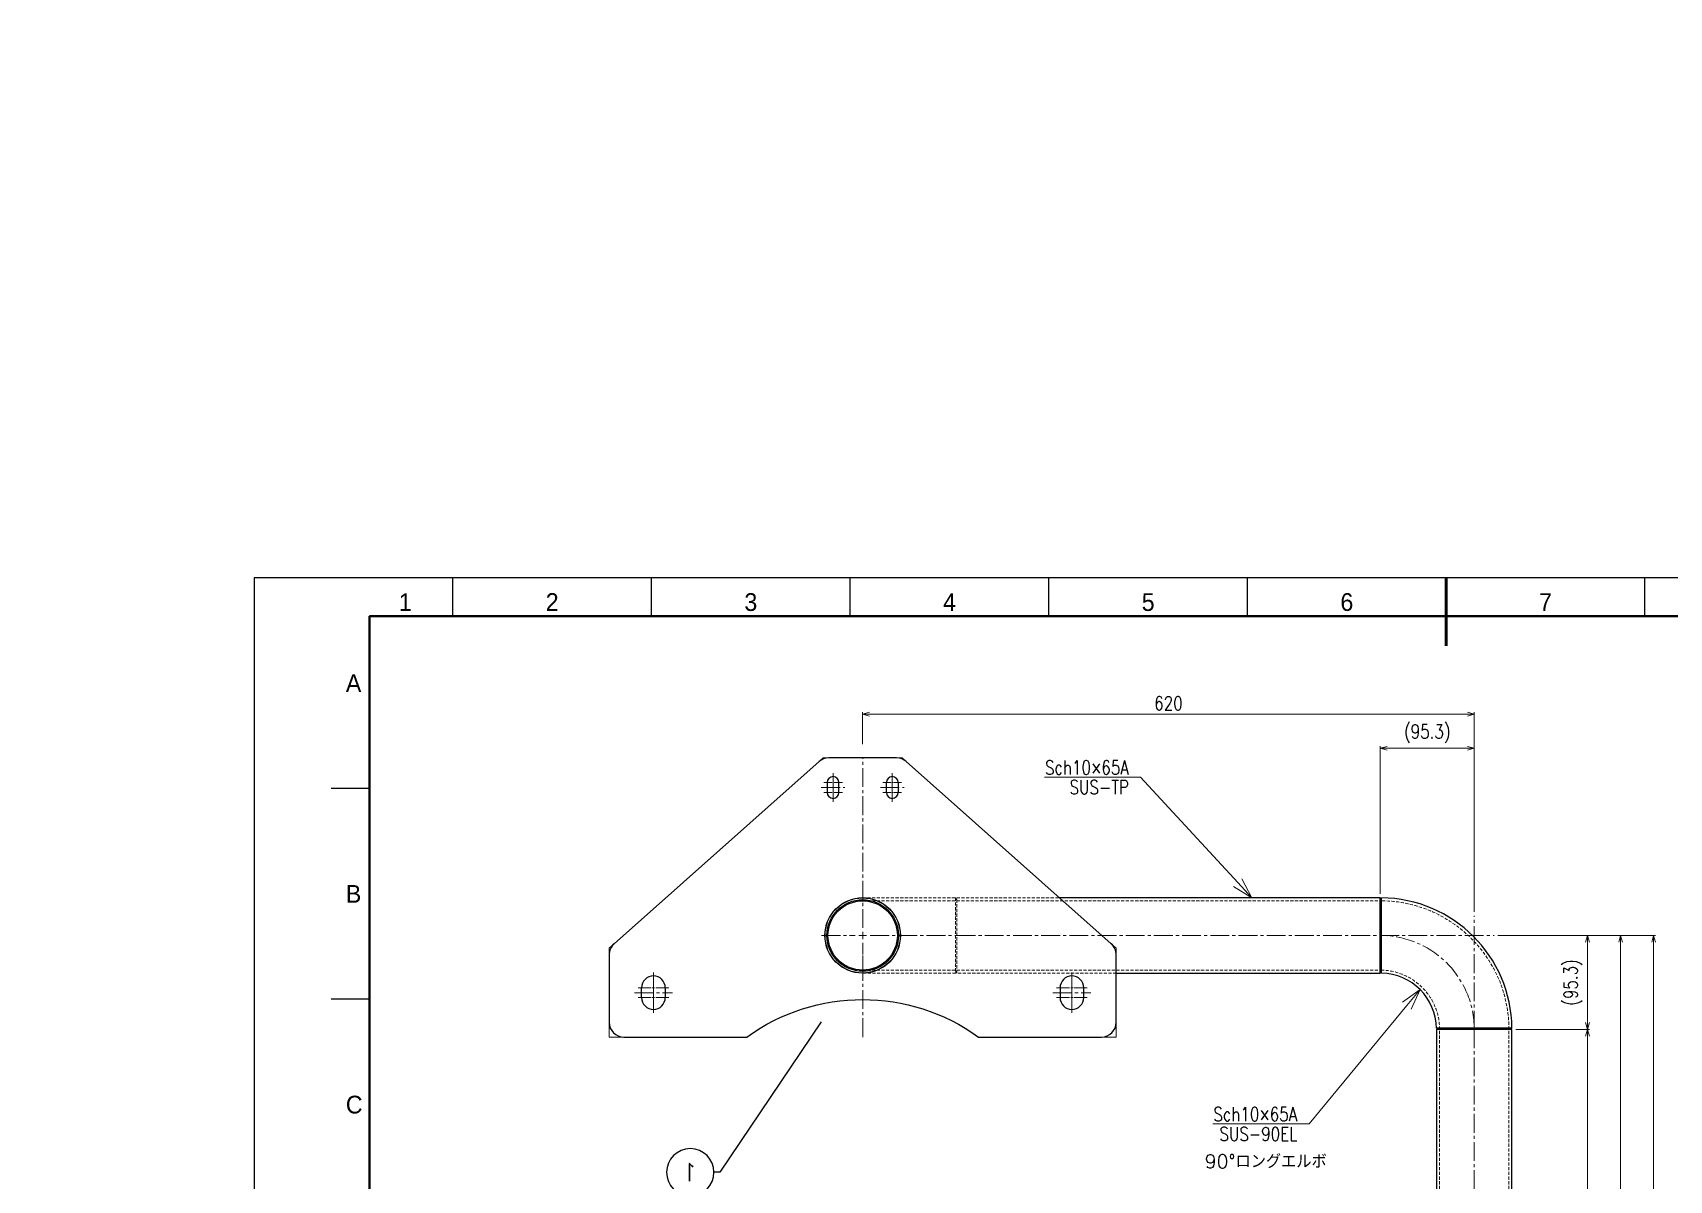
# Model space of a CAD drawing. Header units: millimetres. Extents: x 0 to 70370, y 0 to 11543.
# Drawn here: x 1659 to 3318, y 2051 to 3214 of the extents above; entities that cross this region are included whole.
import ezdxf
from ezdxf import colors
from ezdxf.entities.mleader import LeaderData, LeaderLine
from ezdxf.enums import TextEntityAlignment as Align
from ezdxf.math import Vec2, Vec3

# ---------------------------------------------------------------- set-up
doc = ezdxf.new("R2010")
doc.units = ezdxf.units.MM
doc.linetypes.add('CENTER2', pattern=[28.575, 19.05, -3.175, 3.175, -3.175])
doc.linetypes.add('HIDDEN2', pattern=[4.7625, 3.175, -1.5875])
for name, color, linetype, lineweight in [('01_外形線', 7, 'Continuous', 25), ('03_かくれ線', 6, 'HIDDEN2', 13), ('04_中心線', 1, 'CENTER2', 9), ('06_文字', 7, 'Continuous', 13), ('07_寸法線', 3, 'Continuous', 9), ('99_図枠', 7, 'Continuous', 40)]:
    doc.layers.add(name, color=color, linetype=linetype, lineweight=lineweight)
doc.layers.add('10_補助線', color=8, linetype='Continuous', lineweight=13, plot=False)
doc.styles.add('KSS_TXT', font='txt.shx', dxfattribs={"bigfont": 'extfont2.shx'})
doc.styles.get("Standard").update_dxf_attribs({"font": 'arial.ttf'})
doc.styles.add('寸法用', font='simplex.shx', dxfattribs={"width": 0.8, "bigfont": '@extfont2.shx'})
doc.styles.add('表題用', font='MS PGothic.ttf')
doc.dimstyles.new('機械製図用', dxfattribs={"dimtxt": 3.5, "dimasz": 3.5, "dimexe": 2, "dimexo": 0, "dimgap": 1.2, "dimtad": 1, "dimdsep": 46, "dimtxsty": '寸法用', "dimblk": 'OPEN30', "dimcen": 0, "dimclrd": 256, "dimclre": 256, "dimclrt": 7, "dimazin": 2, "dimtm": 1e-09, "dimtfac": 0.75, "dimtmove": 0, "dimatfit": 3, "dimldrblk": 'OPEN30', "dimfxl": 1, "dimlwd": -1, "dimlwe": -1, "dimarcsym": 0})

# ---------------------------------------------------------------- blocks, each defined once
blk = doc.blocks.new('*U2039')
at = {"layer": '04_中心線', "color": 0, "linetype": 'CENTER2', "transparency": 16777216}
for p, q in [((0, 7.63), (0, 41.65)), ((-41.65, 0), (-7.63, 0)), ((7.63, 0), (95.3, 0)), ((0, -41.65), (0, -7.63))]:
    blk.add_line(p, q, dxfattribs=at)
at = {"layer": '04_中心線', "color": 0, "linetype": 'Continuous', "transparency": 16777216}
for p, q in [((-3.815, 0), (3.815, 0)), ((0, -3.815), (0, 3.815))]:
    blk.add_line(p, q, dxfattribs=at)
blk = doc.blocks.new('_Open30')
at = {"color": 0, "linetype": 'ByBlock', "lineweight": -2}
for p, q in [((-1, 0.268), (0, 0)), ((0, 0), (-1, -0.268)), ((0, 0), (-1, 0))]:
    blk.add_line(p, q, dxfattribs=at)
blk = doc.blocks.new('*D2086')
at = {"layer": '07_寸法線', "transparency": 16777216}
for p, q in [((2500.3, 2492.8), (2500.3, 2525.1)), ((2507.3, 2523.1), (3113.3, 2523.1)), ((3120.3, 2322.8), (3120.3, 2525.1))]:
    blk.add_line(p, q, dxfattribs=at)
at = {"layer": 'Defpoints', "color": 0, "transparency": 16777216}
for p in [(3120.3, 2523.1), (2500.3, 2488.8), (3120.3, 2318.8)]:
    blk.add_point(p, dxfattribs=at)
at = {"layer": '07_寸法線', "transparency": 16777216, "xscale": 7, "yscale": 7, "zscale": 7, "rotation": 180}
blk.add_blockref('_Open30', (2500.3, 2523.1), dxfattribs=at)
at = {"layer": '07_寸法線', "transparency": 16777216, "xscale": 7, "yscale": 7, "zscale": 7}
blk.add_blockref('_Open30', (3120.3, 2523.1), dxfattribs=at)
at = {"layer": '07_寸法線', "color": 7, "transparency": 16777216, "insert": (2810.3, 2534.1), "char_height": 14, "attachment_point": 5, "style": '寸法用'}
blk.add_mtext('620', dxfattribs=at)
blk = doc.blocks.new('*D2087')
at = {"layer": '07_寸法線', "transparency": 16777216}
for p, q in [((3144.3, 2298.8), (3270.6, 2298.8)), ((3268.6, 1705.8), (3268.6, 2291.8)), ((3169.3, 1698.8), (3270.6, 1698.8))]:
    blk.add_line(p, q, dxfattribs=at)
at = {"layer": 'Defpoints', "color": 0, "transparency": 16777216}
for p in [(3140.3, 2298.8), (3268.6, 2298.8), (3165.3, 1698.8)]:
    blk.add_point(p, dxfattribs=at)
at = {"layer": '07_寸法線', "transparency": 16777216, "xscale": 7, "yscale": 7, "zscale": 7}
for p, rotation in [((3268.6, 2298.8), 90), ((3268.6, 1698.8), 270)]:
    blk.add_blockref('_Open30', p, dxfattribs=dict(at, rotation=rotation))
at = {"layer": '07_寸法線', "color": 7, "transparency": 16777216, "insert": (3257.6, 1998.8), "char_height": 14, "attachment_point": 5, "rotation": 90, "style": '寸法用'}
blk.add_mtext('600', dxfattribs=at)
blk = doc.blocks.new('*D2091')
at = {"layer": '07_寸法線', "transparency": 16777216}
for p, q in [((3144.3, 2298.8), (3304.1, 2298.8)), ((3302.1, 1435.8), (3302.1, 2291.8)), ((3169.3, 1428.8), (3304.1, 1428.8))]:
    blk.add_line(p, q, dxfattribs=at)
at = {"layer": 'Defpoints', "color": 0, "transparency": 16777216}
for p in [(3140.3, 2298.8), (3302.1, 2298.8), (3165.3, 1428.8)]:
    blk.add_point(p, dxfattribs=at)
at = {"layer": '07_寸法線', "transparency": 16777216, "xscale": 7, "yscale": 7, "zscale": 7}
for p, rotation in [((3302.1, 2298.8), 90), ((3302.1, 1428.8), 270)]:
    blk.add_blockref('_Open30', p, dxfattribs=dict(at, rotation=rotation))
at = {"layer": '07_寸法線', "color": 7, "transparency": 16777216, "insert": (3291.1, 1863.8), "char_height": 14, "attachment_point": 5, "rotation": 90, "style": '寸法用'}
blk.add_mtext('870', dxfattribs=at)
blk = doc.blocks.new('*D2058')
at = {"layer": '07_寸法線', "transparency": 16777216}
for p, q in [((3025, 2340.9), (3025, 2490.5)), ((3120.3, 2322.8), (3120.3, 2490.5)), ((3032, 2488.5), (3113.3, 2488.5))]:
    blk.add_line(p, q, dxfattribs=at)
at = {"layer": 'Defpoints', "color": 0, "transparency": 16777216}
for p in [(3120.3, 2488.5), (3025, 2336.9), (3120.3, 2318.8)]:
    blk.add_point(p, dxfattribs=at)
at = {"layer": '07_寸法線', "transparency": 16777216, "xscale": 7, "yscale": 7, "zscale": 7, "rotation": 180}
blk.add_blockref('_Open30', (3025, 2488.5), dxfattribs=at)
at = {"layer": '07_寸法線', "transparency": 16777216, "xscale": 7, "yscale": 7, "zscale": 7}
blk.add_blockref('_Open30', (3120.3, 2488.5), dxfattribs=at)
at = {"layer": '07_寸法線', "color": 7, "transparency": 16777216, "insert": (3072.7, 2503.2), "char_height": 14, "attachment_point": 5, "style": '寸法用'}
blk.add_mtext('(95.3)', dxfattribs=at)
blk = doc.blocks.new('*D2061')
at = {"layer": '07_寸法線', "transparency": 16777216}
for p, q in [((3144.3, 2298.8), (3237.1, 2298.8)), ((3235.1, 2210.5), (3235.1, 2291.8)), ((3162.5, 2203.5), (3237.1, 2203.5))]:
    blk.add_line(p, q, dxfattribs=at)
at = {"layer": 'Defpoints', "color": 0, "transparency": 16777216}
for p in [(3140.3, 2298.8), (3235.1, 2298.8), (3158.5, 2203.5)]:
    blk.add_point(p, dxfattribs=at)
at = {"layer": '07_寸法線', "transparency": 16777216, "xscale": 7, "yscale": 7, "zscale": 7}
for p, rotation in [((3235.1, 2298.8), 90), ((3235.1, 2203.5), 270)]:
    blk.add_blockref('_Open30', p, dxfattribs=dict(at, rotation=rotation))
at = {"layer": '07_寸法線', "color": 7, "transparency": 16777216, "insert": (3220.4, 2251.1), "char_height": 14, "attachment_point": 5, "rotation": 90, "style": '寸法用'}
blk.add_mtext('(95.3)', dxfattribs=at)
blk = doc.blocks.new('*D2062')
at = {"layer": '07_寸法線', "transparency": 16777216}
for p, q in [((3162.5, 2203.5), (3237.1, 2203.5)), ((3235.1, 1705.8), (3235.1, 2196.5)), ((3169.3, 1698.8), (3237.1, 1698.8))]:
    blk.add_line(p, q, dxfattribs=at)
at = {"layer": 'Defpoints', "color": 0, "transparency": 16777216}
for p in [(3158.5, 2203.5), (3235.1, 2203.5), (3165.3, 1698.8)]:
    blk.add_point(p, dxfattribs=at)
at = {"layer": '07_寸法線', "transparency": 16777216, "xscale": 7, "yscale": 7, "zscale": 7}
for p, rotation in [((3235.1, 2203.5), 90), ((3235.1, 1698.8), 270)]:
    blk.add_blockref('_Open30', p, dxfattribs=dict(at, rotation=rotation))
at = {"layer": '07_寸法線', "color": 7, "transparency": 16777216, "insert": (3220.4, 1951.1), "char_height": 14, "attachment_point": 5, "rotation": 90, "style": '寸法用'}
blk.add_mtext('(504.7)', dxfattribs=at)
blk = doc.blocks.new('_TagCircle')
at = {"color": 0, "linetype": 'ByBlock', "lineweight": -2, "transparency": 16777216}
blk.add_circle((0, 0), 4, dxfattribs=at)
at = {"color": 0, "transparency": 16777216, "style": '寸法用'}
blk.add_attdef('タグ番号', text='', height=3, dxfattribs=at).set_placement((0, -1.5), align=Align.CENTER)
blk = doc.blocks.new('_None')
blk = doc.blocks.new('*U2010')
at = {"layer": '04_中心線', "color": 0, "linetype": 'CENTER2', "transparency": 16777216}
for p, q in [((0, 7.7), (0, 180)), ((-41.8, 0), (-7.7, 0)), ((7.7, 0), (41.8, 0)), ((0, -103), (0, -7.7))]:
    blk.add_line(p, q, dxfattribs=at)
at = {"layer": '04_中心線', "color": 0, "linetype": 'Continuous', "transparency": 16777216}
for p, q in [((-3.8, 0), (3.8, 0)), ((0, -3.8), (0, 3.8))]:
    blk.add_line(p, q, dxfattribs=at)
blk = doc.blocks.new('AM_BALLOON1')
at = {"transparency": 16777216}
blk.add_circle((0, 0), 5, dxfattribs=at)
blk.add_attdef('B_NUMBER', text='', height=3, dxfattribs=at).set_placement((0, 0), align=Align.MIDDLE_CENTER)
blk = doc.blocks.new('_OPEN')
at = {"color": 0, "linetype": 'ByBlock'}
for p, q in [((-1, 0.17), (0, 0)), ((0, 0), (-1, -0.17)), ((0, 0), (-1, 0))]:
    blk.add_line(p, q, dxfattribs=at)

msp = doc.modelspace()

# ---------------------------------------------------------------- linework, layer by layer
at = {"layer": '01_外形線'}
for p, q in [((2464.327, 2453.76), (2464.327, 2443.76)), ((2476.327, 2443.76), (2476.327, 2453.76)), ((2524.327, 2443.76), (2524.327, 2453.76)), ((2536.327, 2453.76), (2536.327, 2443.76)), ((3026.237, 2260.61), (3026.237, 2336.91)), ((2276.195, 2235.76), (2276.195, 2245.76)), ((2300.195, 2245.76), (2300.195, 2235.76)), ((2700.459, 2245.76), (2700.459, 2235.76)), ((2724.459, 2235.76), (2724.459, 2245.76)), ((3158.476, 2204.67), (3082.176, 2204.67))]:
    msp.add_line(p, q, dxfattribs=at)
msp.add_lwpolyline([(2617.613, 2195.76), (2742.327, 2195.76, 0.41421356), (2757.327, 2210.76), (2757.327, 2279.026, 0.21415361), (2752.296, 2290.234), (2544.591, 2474.968, 0.1837595), (2534.622, 2478.76), (2500.327, 2478.76), (2466.033, 2478.76, 0.1837595), (2456.064, 2474.968), (2248.359, 2290.234, 0.21415361), (2243.327, 2279.026), (2243.327, 2210.76, 0.41421356), (2258.327, 2195.76), (2383.041, 2195.76, -0.32399441), (2617.613, 2195.76)], format="xyb", dxfattribs=at)
for points in [[(2757.459, 2260.61), (3025.026, 2260.61), (3025.026, 2336.91), (2699.584, 2336.91)], [(3026.237, 2260.61), (3025.026, 2262.51), (3025.026, 2335.01), (3026.237, 2336.91)], [(3158.476, 2204.67), (3156.576, 2203.46), (3084.076, 2203.46), (3082.176, 2204.67)]]:
    msp.add_lwpolyline(points, dxfattribs=at)
msp.add_lwpolyline([(3158.476, 1698.76), (3158.476, 2203.46), (3082.176, 2203.46), (3082.176, 1698.76)], close=True, dxfattribs=at)
for radius in [38.25, 38.15, 36.25, 35.15]:
    msp.add_circle((2500.327, 2298.76), radius, dxfattribs=at)
for centre, radius, start, end in [((2470.327, 2453.76), 6, 0, 180), ((2530.327, 2453.76), 6, 0, 180), ((2470.327, 2443.76), 6, 180, 0), ((2530.327, 2443.76), 6, 180, 0), ((3025.039, 2203.457), 133.442, 0.520732, 89.48596), ((2288.195, 2245.76), 12, 0, 180), ((2712.459, 2245.76), 12, 0, 180), ((3024.994, 2203.427), 57.196, 1.245142, 88.754858), ((2288.195, 2235.76), 12, 180, 0), ((2712.459, 2235.76), 12, 180, 0)]:
    msp.add_arc(centre, radius, start, end, dxfattribs=at)
at = {"layer": '03_かくれ線'}
for p, q in [((2500.327, 2333.91), (2595.627, 2333.91)), ((2594.417, 2336.91), (2594.417, 2260.61)), ((2595.627, 2333.91), (3025.026, 2333.91)), ((2500.327, 2263.61), (2595.627, 2263.61)), ((2595.627, 2263.61), (3025.026, 2263.61)), ((3085.176, 1698.76), (3085.176, 2203.46)), ((3155.476, 1698.76), (3155.476, 2203.46))]:
    msp.add_line(p, q, dxfattribs=at)
for points in [[(2500.327, 2336.91), (2594.417, 2336.91), (2595.627, 2335.01), (2595.627, 2262.51), (2594.417, 2260.61), (2500.271, 2260.61)], [(2757.459, 2260.61), (2595.627, 2260.61), (2595.627, 2336.91), (2699.584, 2336.91)]]:
    msp.add_lwpolyline(points, dxfattribs=at)
for centre, radius in [((3024.994, 2203.46), 130.482), ((3024.994, 2203.427), 60.195)]:
    msp.add_arc(centre, radius, 0, 90, dxfattribs=at)
at = {"layer": '04_中心線', "linetype": 'CENTER2'}
for p, q in [((2470.327, 2454.96), (2470.327, 2463.26)), ((2469.127, 2453.76), (2460.827, 2453.76)), ((2469.127, 2443.76), (2460.827, 2443.76)), ((2470.327, 2444.96), (2470.327, 2453.26)), ((2470.327, 2444.26), (2470.327, 2452.56)), ((2470.327, 2434.26), (2470.327, 2442.56)), ((2479.827, 2453.76), (2471.527, 2453.76)), ((2479.827, 2443.76), (2471.527, 2443.76)), ((2712.459, 2261.26), (2712.459, 2248.16)), ((2696.959, 2245.76), (2710.059, 2245.76)), ((2712.459, 2251.26), (2712.459, 2238.16)), ((2712.459, 2243.36), (2712.459, 2230.26)), ((2714.859, 2245.76), (2727.959, 2245.76)), ((2696.959, 2235.76), (2710.059, 2235.76)), ((2712.459, 2233.36), (2712.459, 2220.26)), ((2714.859, 2235.76), (2727.959, 2235.76))]:
    msp.add_line(p, q, dxfattribs=at)
at = {"layer": '04_中心線', "linetype": 'CENTER2', "extrusion": (0, 0, -1)}
for p, q in [((2530.327, 2463.26), (2530.327, 2454.96)), ((2529.127, 2453.76), (2520.827, 2453.76)), ((2529.127, 2443.76), (2520.827, 2443.76)), ((2530.327, 2453.26), (2530.327, 2444.96)), ((2530.327, 2452.56), (2530.327, 2444.26)), ((2530.327, 2442.56), (2530.327, 2434.26)), ((2539.827, 2453.76), (2531.527, 2453.76)), ((2539.827, 2443.76), (2531.527, 2443.76)), ((2288.195, 2261.26), (2288.195, 2248.16)), ((2285.795, 2245.76), (2272.695, 2245.76)), ((2288.195, 2251.26), (2288.195, 2238.16)), ((2288.195, 2243.36), (2288.195, 2230.26)), ((2303.695, 2245.76), (2290.595, 2245.76)), ((2285.795, 2235.76), (2272.695, 2235.76)), ((2288.195, 2233.36), (2288.195, 2220.26)), ((2303.695, 2235.76), (2290.595, 2235.76))]:
    msp.add_line(p, q, dxfattribs=at)
at = {"layer": '04_中心線'}
for p, q in [((2458.327, 2448.76), (2482.327, 2448.76)), ((2518.327, 2448.76), (2542.327, 2448.76)), ((3120.326, 2203.46), (3120.326, 2318.76)), ((2595.627, 2298.76), (3025.026, 2298.76)), ((3025.026, 2298.76), (3140.326, 2298.76)), ((2268.995, 2240.76), (2307.395, 2240.76)), ((2693.259, 2240.76), (2731.659, 2240.76)), ((3120.326, 1698.76), (3120.326, 2203.46))]:
    msp.add_line(p, q, dxfattribs=at)
at = {"layer": '04_中心線', "linetype": 'Continuous'}
for p, q in [((2470.927, 2453.76), (2469.727, 2453.76)), ((2470.927, 2443.76), (2469.727, 2443.76)), ((2470.327, 2453.16), (2470.327, 2454.36)), ((2470.327, 2443.16), (2470.327, 2444.36)), ((2711.259, 2245.76), (2713.659, 2245.76)), ((2712.459, 2246.96), (2712.459, 2244.56)), ((2711.259, 2235.76), (2713.659, 2235.76)), ((2712.459, 2236.96), (2712.459, 2234.56))]:
    msp.add_line(p, q, dxfattribs=at)
at = {"layer": '04_中心線', "linetype": 'Continuous', "extrusion": (0, 0, -1)}
for p, q in [((2530.927, 2453.76), (2529.727, 2453.76)), ((2530.927, 2443.76), (2529.727, 2443.76)), ((2530.327, 2454.36), (2530.327, 2453.16)), ((2530.327, 2444.36), (2530.327, 2443.16)), ((2289.395, 2245.76), (2286.995, 2245.76)), ((2288.195, 2246.96), (2288.195, 2244.56)), ((2289.395, 2235.76), (2286.995, 2235.76)), ((2288.195, 2236.96), (2288.195, 2234.56))]:
    msp.add_line(p, q, dxfattribs=at)
at = {"layer": '04_中心線'}
msp.add_arc((3025.026, 2203.46), 95.3, 0, 90, dxfattribs=at)
at = {"layer": '10_補助線'}
for points in [[(2466.033, 2478.76), (2460.327, 2478.76), (2456.064, 2474.968)], [(2534.622, 2478.76), (2540.327, 2478.76), (2544.591, 2474.968)], [(2248.359, 2290.234), (2243.327, 2285.76), (2243.327, 2279.026)], [(2752.296, 2290.234), (2757.327, 2285.76), (2757.327, 2279.026)], [(2243.327, 2210.76), (2243.327, 2195.76), (2258.327, 2195.76)], [(2757.327, 2210.76), (2757.327, 2195.76), (2742.327, 2195.76)]]:
    msp.add_lwpolyline(points, dxfattribs=at)
at = {"layer": '99_図枠', "lineweight": 25}
for p, q in [((2084.901, 2622.33), (2084.901, 2661.33)), ((2286.291, 2622.33), (2286.291, 2661.33)), ((2487.681, 2622.33), (2487.681, 2661.33)), ((2689.071, 2622.33), (2689.071, 2661.33)), ((2890.461, 2622.33), (2890.461, 2661.33)), ((3293.241, 2622.33), (3293.241, 2661.33)), ((2000.391, 2447.712), (1961.391, 2447.712)), ((2000.391, 2234.095), (1961.391, 2234.095))]:
    msp.add_line(p, q, dxfattribs=at)
at = {"layer": '99_図枠', "lineweight": 53}
msp.add_line((3091.851, 2661.33), (3091.851, 2592.33), dxfattribs=at)
at = {"layer": '99_図枠'}
msp.add_lwpolyline([(2000.391, 991.392), (4261.191, 991.392), (4261.191, 2622.33), (2000.391, 2622.33)], close=True, dxfattribs=at)
at = {"layer": 'Defpoints'}
msp.add_lwpolyline([(1883.511, 952.392), (4300.191, 952.392), (4300.191, 2661.33), (1883.511, 2661.33)], close=True, dxfattribs=at)

# ---------------------------------------------------------------- block references
at = {"layer": '04_中心線', "linetype": 'CENTER2'}
for name in ['*U2010', '*U2039']:
    msp.add_blockref(name, (2500.327, 2298.76), dxfattribs=at)

# ---------------------------------------------------------------- texts
at = {"layer": '06_文字', "color": 3, "style": 'KSS_TXT'}
msp.add_text('90°ロングエルボ', height=14, dxfattribs=at).set_placement((2847.127, 2062.705))
at = {"layer": '99_図枠', "lineweight": 13, "style": '表題用'}
for s, p in [('1', (2036.764, 2622.33)), ('2', (2185.596, 2622.33)), ('3', (2386.986, 2622.33)), ('4', (2588.376, 2622.33)), ('5', (2789.766, 2622.33)), ('6', (2991.156, 2622.33)), ('7', (3192.546, 2622.33))]:
    msp.add_text(s, height=18, dxfattribs=at).set_placement(p, align=Align.BOTTOM_CENTER)
for s, p in [('A', (1976.391, 2554.521)), ('B', (1976.391, 2340.904)), ('C', (1976.391, 2127.287))]:
    msp.add_text(s, height=18, dxfattribs=at).set_placement(p, align=Align.MIDDLE_LEFT)

# ---------------------------------------------------------------- dimensions: what is measured, and where the dimension line sits
at = {"layer": '07_寸法線'}
dim = msp.add_linear_dim(base=(3120.326, 2523.051), p1=(2500.327, 2488.76), p2=(3120.326, 2318.76), dimstyle='機械製図用', override={"dimtxt": 14, "dimasz": 7, "dimexo": 4, "dimgap": 4}, dxfattribs=at)
dim.commit()
dim.dimension.update_dxf_attribs({"geometry": '*D2086', "text_midpoint": (2810.327, 2534.051)})
dim = msp.add_linear_dim(base=(3120.326, 2488.486), p1=(3025.026, 2336.91), p2=(3120.326, 2318.76), text='(<>)', dimstyle='機械製図用', override={"dimtxt": 14, "dimasz": 7, "dimexo": 4, "dimgap": 4}, dxfattribs=at)
dim.commit()
dim.dimension.update_dxf_attribs({"geometry": '*D2058', "text_midpoint": (3072.676, 2503.153)})
for base, p1, picture, middle in [((3268.606, 2298.76), (3165.326, 1698.761), '*D2087', (3257.606, 1998.76)), ((3302.146, 2298.76), (3165.326, 1428.76), '*D2091', (3291.146, 1863.76))]:
    dim = msp.add_linear_dim(base=base, p1=p1, p2=(3140.326, 2298.76), angle=90, dimstyle='機械製図用', override={"dimtxt": 14, "dimasz": 7, "dimexo": 4, "dimgap": 4}, dxfattribs=at)
    dim.commit()
    dim.dimension.update_dxf_attribs({"geometry": picture, "text_midpoint": middle})
for base, p1, p2, picture, middle in [((3235.065, 2298.76), (3158.476, 2203.46), (3140.326, 2298.76), '*D2061', (3220.399, 2251.11)), ((3235.065, 2203.46), (3165.326, 1698.76), (3158.476, 2203.46), '*D2062', (3220.399, 1951.11))]:
    dim = msp.add_linear_dim(base=base, p1=p1, p2=p2, angle=90, text='(<>)', dimstyle='機械製図用', override={"dimtxt": 14, "dimasz": 7, "dimexo": 4, "dimgap": 4}, dxfattribs=at)
    dim.commit()
    dim.dimension.update_dxf_attribs({"geometry": picture, "text_midpoint": middle})

# ---------------------------------------------------------------- leaders
ml = msp.add_multileader_block('Standard', dxfattribs=at)
ml.set_content('AM_BALLOON1', color=256, scale=9.37443182)
ml.set_attribute('B_NUMBER', '1', width=0)
ml.set_leader_properties(color=256, linetype='ByLayer', lineweight=-1)
ml.set_arrow_properties(name='OPEN')
ml.build(insert=Vec2(0, 0))
ml.multileader.update_dxf_attribs({"leader_type": 0, "has_dogleg": 0, "text_right_attachment_type": 6, "dogleg_length": 0, "arrow_head_size": 4.688, "scale": 2.5, "block_connection_type": 1})
ctx = ml.context
ctx.base_point, ctx.scale, ctx.char_height, ctx.arrow_head_size, ctx.landing_gap_size, ctx.plane_origin = Vec3(33418.771, 3166.995), 2.5, 9.375, 4.688, 4.688, Vec3(33418.771, 3166.995)
ctx.right_attachment, ctx.attachment_type = 6, 1
notes = []
notes.append((ctx, [(0, (0, 0, 0), (0, 0), (1, 0), 1, [])]))
ctx.block.insert = Vec3(33418.771, 3166.995)
ml = msp.add_multileader_block('Standard', dxfattribs=at)
ml.set_content('AM_BALLOON1', color=256, scale=7.49954545)
ml.set_attribute('B_NUMBER', '1A', width=0)
ml.set_leader_properties(color=256, linetype='ByLayer', lineweight=-1)
ml.set_arrow_properties(name='OPEN')
ml.build(insert=Vec2(0, 0))
ml.multileader.update_dxf_attribs({"leader_type": 0, "has_dogleg": 0, "text_right_attachment_type": 6, "dogleg_length": 0, "arrow_head_size": 3.75, "scale": 2.5, "block_connection_type": 1})
ctx = ml.context
ctx.base_point, ctx.scale, ctx.char_height, ctx.arrow_head_size, ctx.landing_gap_size, ctx.plane_origin = Vec3(35324.795, 3132.322), 2.5, 7.5, 3.75, 3.75, Vec3(35324.795, 3132.322)
ctx.right_attachment, ctx.attachment_type = 6, 1
notes.append((ctx, [(0, (0, 0, 0), (0, 0), (1, 0), 1, [])]))
ctx.block.insert = Vec3(35324.795, 3132.322)
ml = msp.add_multileader_block('Standard', dxfattribs=at)
ml.set_content('AM_BALLOON1', color=256, scale=7.49954545)
ml.set_attribute('B_NUMBER', '2', width=0)
ml.set_leader_properties(color=256, linetype='ByLayer', lineweight=-1)
ml.set_arrow_properties(name='OPEN')
ml.build(insert=Vec2(0, 0))
ml.multileader.update_dxf_attribs({"leader_type": 0, "has_dogleg": 0, "text_right_attachment_type": 6, "dogleg_length": 0, "arrow_head_size": 3.75, "scale": 2.5, "block_connection_type": 1})
ctx = ml.context
ctx.base_point, ctx.scale, ctx.char_height, ctx.arrow_head_size, ctx.landing_gap_size, ctx.plane_origin = Vec3(37084.606, 2712.991), 2.5, 7.5, 3.75, 3.75, Vec3(37084.606, 2712.991)
ctx.right_attachment, ctx.attachment_type = 6, 1
notes.append((ctx, [(0, (0, 0, 0), (0, 0), (1, 0), 1, [])]))
ctx.block.insert = Vec3(37084.606, 2712.991)
ml = msp.add_multileader_block('Standard', dxfattribs=at)
ml.set_content('AM_BALLOON1', color=256, scale=7.49954545)
ml.set_attribute('B_NUMBER', '3', width=0)
ml.set_leader_properties(color=256, linetype='ByLayer', lineweight=-1)
ml.set_arrow_properties(name='OPEN')
ml.build(insert=Vec2(0, 0))
ml.multileader.update_dxf_attribs({"leader_type": 0, "has_dogleg": 0, "text_right_attachment_type": 6, "dogleg_length": 0, "arrow_head_size": 3.75, "scale": 2.5, "block_connection_type": 1})
ctx = ml.context
ctx.base_point, ctx.scale, ctx.char_height, ctx.arrow_head_size, ctx.landing_gap_size, ctx.plane_origin = Vec3(38565.945, 2679.176), 2.5, 7.5, 3.75, 3.75, Vec3(38565.945, 2679.176)
ctx.right_attachment, ctx.attachment_type = 6, 1
notes.append((ctx, [(0, (0, 0, 0), (0, 0), (1, 0), 1, [])]))
ctx.block.insert = Vec3(38565.945, 2679.176)
ml = msp.add_multileader_block('Standard', dxfattribs=at)
ml.set_content('AM_BALLOON1', color=256, scale=6.99957576)
ml.set_attribute('B_NUMBER', '1', width=0)
ml.set_leader_properties(color=256, linetype='ByLayer', lineweight=-1)
ml.set_arrow_properties(name='OPEN')
ml.build(insert=Vec2(0, 0))
ml.multileader.update_dxf_attribs({"leader_type": 0, "has_dogleg": 0, "text_right_attachment_type": 6, "dogleg_length": 0, "arrow_head_size": 3.5, "scale": 2.5, "block_connection_type": 1})
ctx = ml.context
ctx.base_point, ctx.scale, ctx.char_height, ctx.arrow_head_size, ctx.landing_gap_size, ctx.plane_origin = Vec3(22618.86, 2460.666), 2.5, 7, 3.5, 3.5, Vec3(22618.86, 2460.666)
ctx.right_attachment, ctx.attachment_type = 6, 1
notes.append((ctx, [(0, (0, 0, 0), (0, 0), (1, 0), 1, [])]))
ctx.block.insert = Vec3(22618.86, 2460.666)
ml = msp.add_multileader_block('Standard', dxfattribs=at)
ml.set_content('AM_BALLOON1', color=256, scale=7.49954545)
ml.set_attribute('B_NUMBER', '1B', width=0)
ml.set_leader_properties(color=256, linetype='ByLayer', lineweight=-1)
ml.set_arrow_properties(name='OPEN')
ml.build(insert=Vec2(0, 0))
ml.multileader.update_dxf_attribs({"leader_type": 0, "has_dogleg": 0, "text_right_attachment_type": 6, "dogleg_length": 0, "arrow_head_size": 3.75, "scale": 2.5, "block_connection_type": 1})
ctx = ml.context
ctx.base_point, ctx.scale, ctx.char_height, ctx.arrow_head_size, ctx.landing_gap_size, ctx.plane_origin = Vec3(35324.795, 2449.628), 2.5, 7.5, 3.75, 3.75, Vec3(35324.795, 2449.628)
ctx.right_attachment, ctx.attachment_type = 6, 1
notes.append((ctx, [(0, (0, 0, 0), (0, 0), (1, 0), 1, [])]))
ctx.block.insert = Vec3(35324.795, 2449.628)
ml = msp.add_multileader_mtext('Standard', dxfattribs=at)
ml.set_content('Sch10×65A\\PSUS-TP', color=7, style='寸法用')
ml.set_leader_properties(color=256, linetype='ByLayer', lineweight=-1)
ml.set_arrow_properties(name='OPEN30')
ml.build(insert=Vec2(0, 0))
ml.multileader.update_dxf_attribs({"has_dogleg": 0, "text_left_attachment_type": 6, "text_right_attachment_type": 6, "arrow_head_size": 21})
ctx = ml.context
ctx.base_point, ctx.char_height, ctx.arrow_head_size, ctx.landing_gap_size, ctx.plane_origin = Vec3(2665.198, 2459.23), 14, 21, 12, Vec3(3191.077, 2079.743)
ctx.left_attachment, ctx.right_attachment, ctx.text_align_type = 6, 6, 2
notes.append((ctx, [(1, (1, 1, 0), (2790.105, 2459.23), (-1, 0), 8, [(0, [(2894.738, 2336.91)], 0, [])])]))
ctx.mtext.insert, ctx.mtext.width, ctx.mtext.defined_height, ctx.mtext.alignment, ctx.mtext.line_spacing_factor, ctx.mtext.flow_direction = Vec3(2770.105, 2476.03), 177.04379, 18.957, 3, 0.857143, 5
ml = msp.add_multileader_mtext('Standard', dxfattribs=at)
ml.set_content('Sch10×65A\\PSUS-90EL', color=7, style='寸法用')
ml.set_leader_properties(color=256, linetype='ByLayer', lineweight=-1)
ml.set_arrow_properties(name='OPEN30')
ml.build(insert=Vec2(0, 0))
ml.multileader.update_dxf_attribs({"has_dogleg": 0, "text_left_attachment_type": 6, "text_right_attachment_type": 6, "arrow_head_size": 21})
ctx = ml.context
ctx.base_point, ctx.char_height, ctx.arrow_head_size, ctx.landing_gap_size, ctx.plane_origin = Vec3(2835.898, 2107.763), 14, 21, 12, Vec3(3361.777, 1986.704)
ctx.left_attachment, ctx.right_attachment, ctx.text_align_type = 6, 6, 2
notes.append((ctx, [(1, (1, 1, 0), (2960.805, 2107.763), (-1, 0), 8, [(0, [(3065.437, 2243.871)], 0, [])])]))
ctx.mtext.insert, ctx.mtext.width, ctx.mtext.defined_height, ctx.mtext.alignment, ctx.mtext.line_spacing_factor, ctx.mtext.flow_direction = Vec3(2940.805, 2124.563), 177.04379, 18.957, 3, 0.857143, 5
ml = msp.add_multileader_block('Standard', dxfattribs=at)
ml.set_content('_TagCircle', color=256, scale=-6)
ml.set_attribute('タグ番号', '1', width=0)
ml.set_leader_properties()
ml.set_arrow_properties(name='NONE')
ml.build(insert=Vec2(0, 0))
ml.multileader.update_dxf_attribs({"dogleg_length": 1, "arrow_head_size": 21, "scale": 8})
ctx = ml.context
ctx.base_point, ctx.scale, ctx.char_height, ctx.arrow_head_size, ctx.landing_gap_size, ctx.plane_origin = Vec3(2301.554, 2058.651), 8, 24, 21, 12, Vec3(2049.964, 2124.351)
ctx.text_align_type = 2
notes.append((ctx, [(0, (1, 1, 0), (2355.554, 2058.651), (-1, 0), 6, [(0, [(2458.255, 2211.359)], 0, [])])]))
ctx.block.insert, ctx.block.scale = Vec3(2325.554, 2058.651), Vec3(-6, 6, 6)
ml = msp.add_multileader_block('Standard', dxfattribs=at)
ml.set_content('AM_BALLOON1', color=256, scale=5.24968182)
ml.set_attribute('B_NUMBER', '1', width=0)
ml.set_leader_properties(color=256, linetype='ByLayer', lineweight=-1)
ml.set_arrow_properties(name='OPEN')
ml.build(insert=Vec2(0, 0))
ml.multileader.update_dxf_attribs({"leader_type": 0, "has_dogleg": 0, "text_right_attachment_type": 6, "dogleg_length": 0, "arrow_head_size": 2.625, "scale": 2.5, "block_connection_type": 1})
ctx = ml.context
ctx.base_point, ctx.scale, ctx.char_height, ctx.arrow_head_size, ctx.landing_gap_size, ctx.plane_origin = Vec3(15728.524, 2067.426), 2.5, 5.25, 2.625, 2.625, Vec3(15728.524, 2067.426)
ctx.right_attachment, ctx.attachment_type = 6, 1
notes.append((ctx, [(0, (0, 0, 0), (0, 0), (1, 0), 1, [])]))
ctx.block.insert = Vec3(15728.524, 2067.426)
for ctx, leaders in notes:
    for number, flags, end, landing, length, lines in leaders:
        leader = LeaderData()
        leader.index, (leader.has_last_leader_line, leader.has_dogleg_vector, leader.attachment_direction) = number, flags
        leader.last_leader_point, leader.dogleg_vector, leader.dogleg_length = Vec3(end), Vec3(landing), length
        for number, points, colour, breaks in lines:
            line = LeaderLine()
            line.index, line.vertices, line.color, line.breaks = number, Vec3.list(points), colors.encode_raw_color(colour), breaks
            leader.lines.append(line)
        ctx.leaders.append(leader)

doc.saveas('drawing.dxf')
